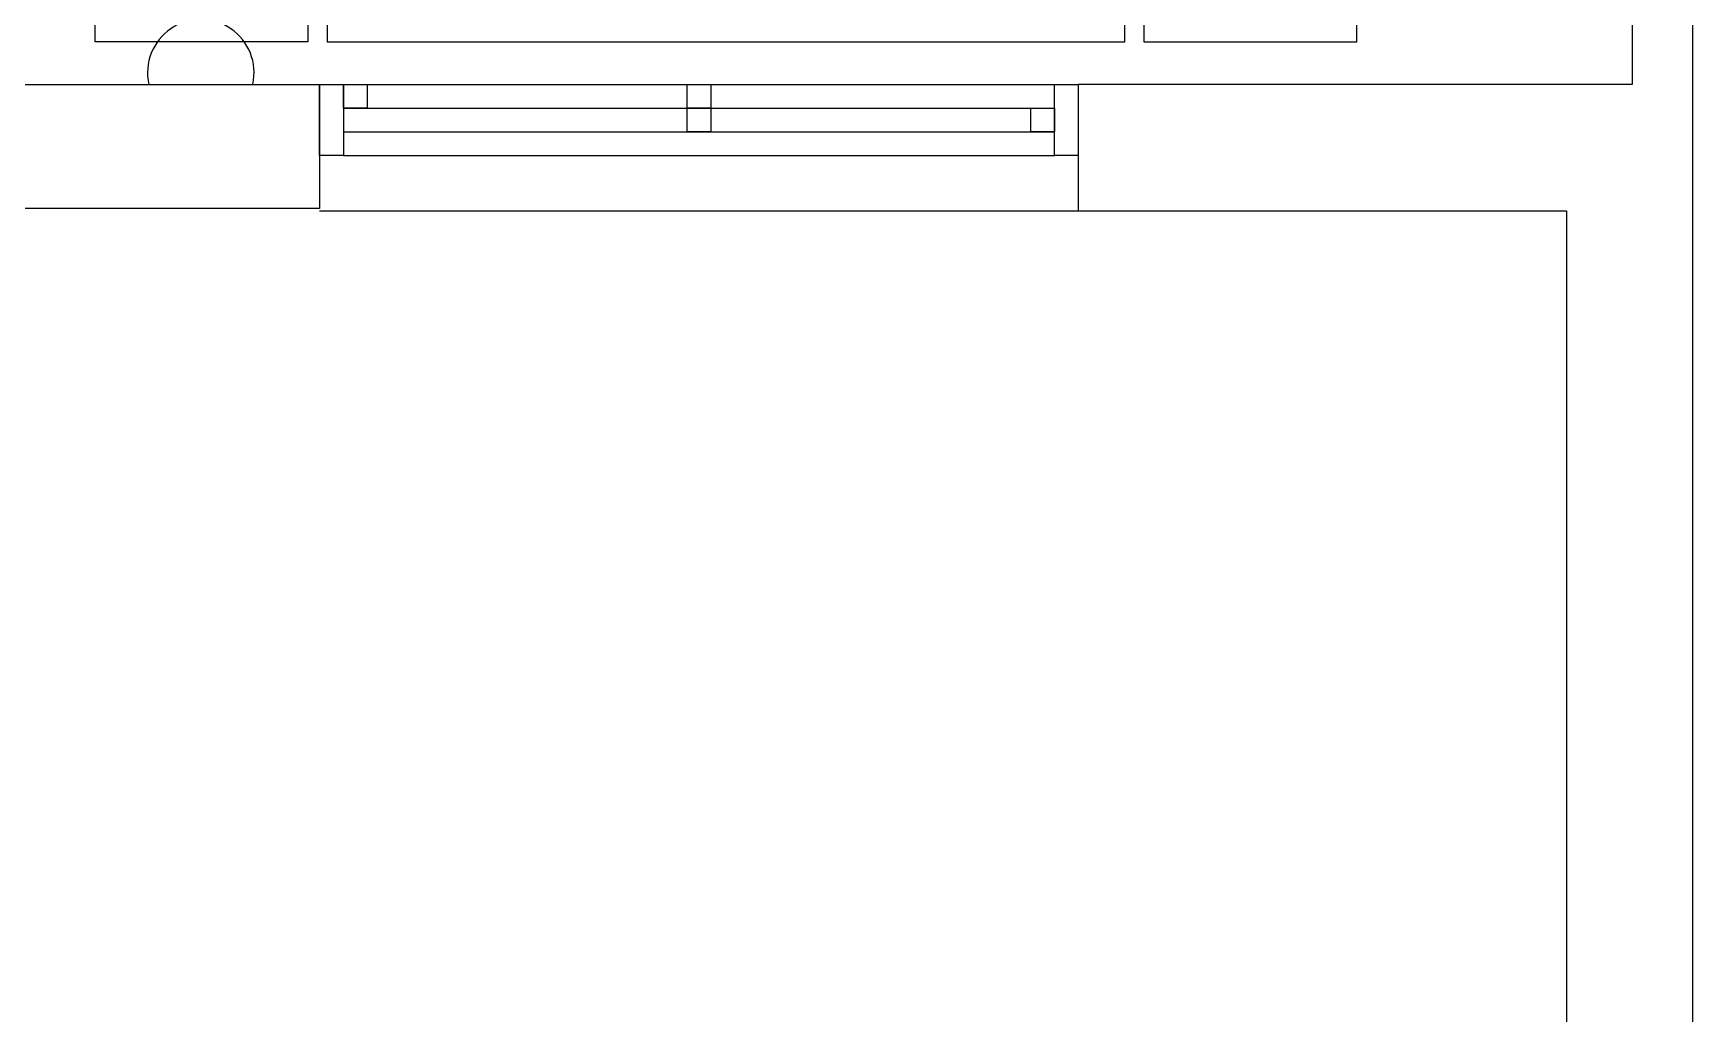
# Model space of a CAD drawing. Header units: metres. Extents: x -107 to 62, y 472 to 1032.
# Drawn here: x 23.261 to 26.542, y 481.203 to 483.158 of the extents above; entities that cross this region are included whole.
import ezdxf

# ---------------------------------------------------------------- set-up
doc = ezdxf.new("R2010")
doc.units = ezdxf.units.M
doc.header["$MEASUREMENT"] = 0
doc.layers.get('0').update_dxf_attribs({"color": 8})
for name, color, linetype in [('A-1st-FURN$0$TEFRIŞ', 11, 'Continuous'), ('A-1st-WALL$0$A-GLAZ', 121, 'Continuous'), ('A-1st-WALL$0$A-WALL', 254, 'Continuous'), ('A-1st-WALL$0$A-WALL-ELEV', 31, 'Continuous')]:
    doc.layers.add(name, color=color, linetype=linetype)
doc.layers.add('E-SOCKET', color=2, linetype='Continuous', lineweight=25)
doc.layers.add('power', color=3, linetype='Continuous', lineweight=9)

# ---------------------------------------------------------------- blocks, each defined once
blk = doc.blocks.new('A-1st-WALL$0$Win 1600')
for p, q in [((-750, 150), (750, 150)), ((-750, 100), (750, 100)), ((-750, 50), (750, 50)), ((-750, 0), (750, 0))]:
    blk.add_line(p, q)
for points in [[(-800, 0), (-750, 0), (-750, 150), (-800, 150)], [(750, 0), (800, 0), (800, 150), (750, 150)], [(-25, 50), (25, 50), (25, 100), (-25, 100)], [(700, 50), (750, 50), (750, 100), (700, 100)], [(-750, 0), (-700, 0), (-700, 50), (-750, 50)], [(-25, 0), (25, 0), (25, 50), (-25, 50)]]:
    blk.add_lwpolyline(points, close=True)
blk = doc.blocks.new('A-1st-WALL')
at = {"layer": 'A-1st-WALL$0$A-WALL'}
for p, q in [((23671, 5380.3), (23671, 2785.9)), ((23791, 931.7), (23791, 5380.3)), ((19986, 2785.9), (21076, 2785.9)), ((21076, 2785.9), (21076, 2540.1)), ((23671, 2785.9), (22576, 2785.9)), ((22576, 2785.9), (22576, 2535.9)), ((21076, 2540.1), (19126, 2540.1)), ((22576, 2535.9), (23541, 2535.9)), ((23541, 2535.9), (23541, 931.7))]:
    blk.add_line(p, q, dxfattribs=at)
at = {"layer": 'A-1st-WALL$0$A-WALL-ELEV'}
blk.add_line((21076, 2535.9), (22576, 2535.9), dxfattribs=at)
at = {"layer": 'A-1st-WALL$0$A-GLAZ', "xscale": -0.9374999999999997, "yscale": 0.9374999999999997, "zscale": 0.9374999999999997, "rotation": 180}
blk.add_blockref('A-1st-WALL$0$Win 1600', (21826, 2785.9), dxfattribs=at)
blk = doc.blocks.new('A-1st-FURN$0$1')
at = {"layer": 'A-1st-FURN$0$TEFRIŞ'}
for p, q in [((-1955.49, 788.11), (-1955.49, 748.11)), ((-1915.49, 788.11), (-1955.49, 788.11)), ((-1915.49, 748.11), (-1915.49, 788.11)), ((-1761.89, 788.11), (-1911.89, 788.11)), ((-1911.89, 788.11), (-1911.89, 598.11)), ((-1761.89, 598.11), (-1761.89, 788.11)), ((-1758.3, 748.11), (-1758.3, 788.11)), ((-1758.3, 788.11), (-1718.3, 788.11)), ((-1718.3, 788.11), (-1718.3, 748.11))]:
    blk.add_line(p, q, dxfattribs=at)
blk = doc.blocks.new('A-1st-FURN')
at = {"layer": 'A-1st-FURN$0$TEFRIŞ', "xscale": 10.51546037313964, "yscale": 10.51546037313964, "zscale": 10.51546037313964, "rotation": 180}
blk.add_blockref('A-1st-FURN$0$1', (2563.6, 11157.5), dxfattribs=at)
blk = doc.blocks.new('h socket')
at = {"layer": 'E-SOCKET'}
for p, q in [((0, 0.1441), (0, 0.2476)), ((-0.1155, 0), (0.1155, 0))]:
    blk.add_line(p, q, dxfattribs=at)
blk.add_arc((0, 0.0258), 0.1183, 347.4312, 192.5776, dxfattribs=at)
blk = doc.blocks.new('H s')
at = {"xscale": 1.050492552334089, "yscale": 1.050492552334089, "zscale": 1.050492552334089}
blk.add_blockref('h socket', (0, 0), dxfattribs=at)

msp = doc.modelspace()

# ---------------------------------------------------------------- block references
at = {"xscale": 0.001, "yscale": 0.001, "zscale": 0.001}
for name in ['A-1st-WALL', 'A-1st-FURN']:
    msp.add_blockref(name, (2.7511, 480.271), dxfattribs=at)
at = {"layer": 'power', "xscale": 0.8477581206247471, "yscale": 0.8477581206247471, "zscale": 0.8477581206247471}
msp.add_blockref('H s', (23.5921, 483.0569), dxfattribs=at)

doc.saveas('drawing.dxf')
